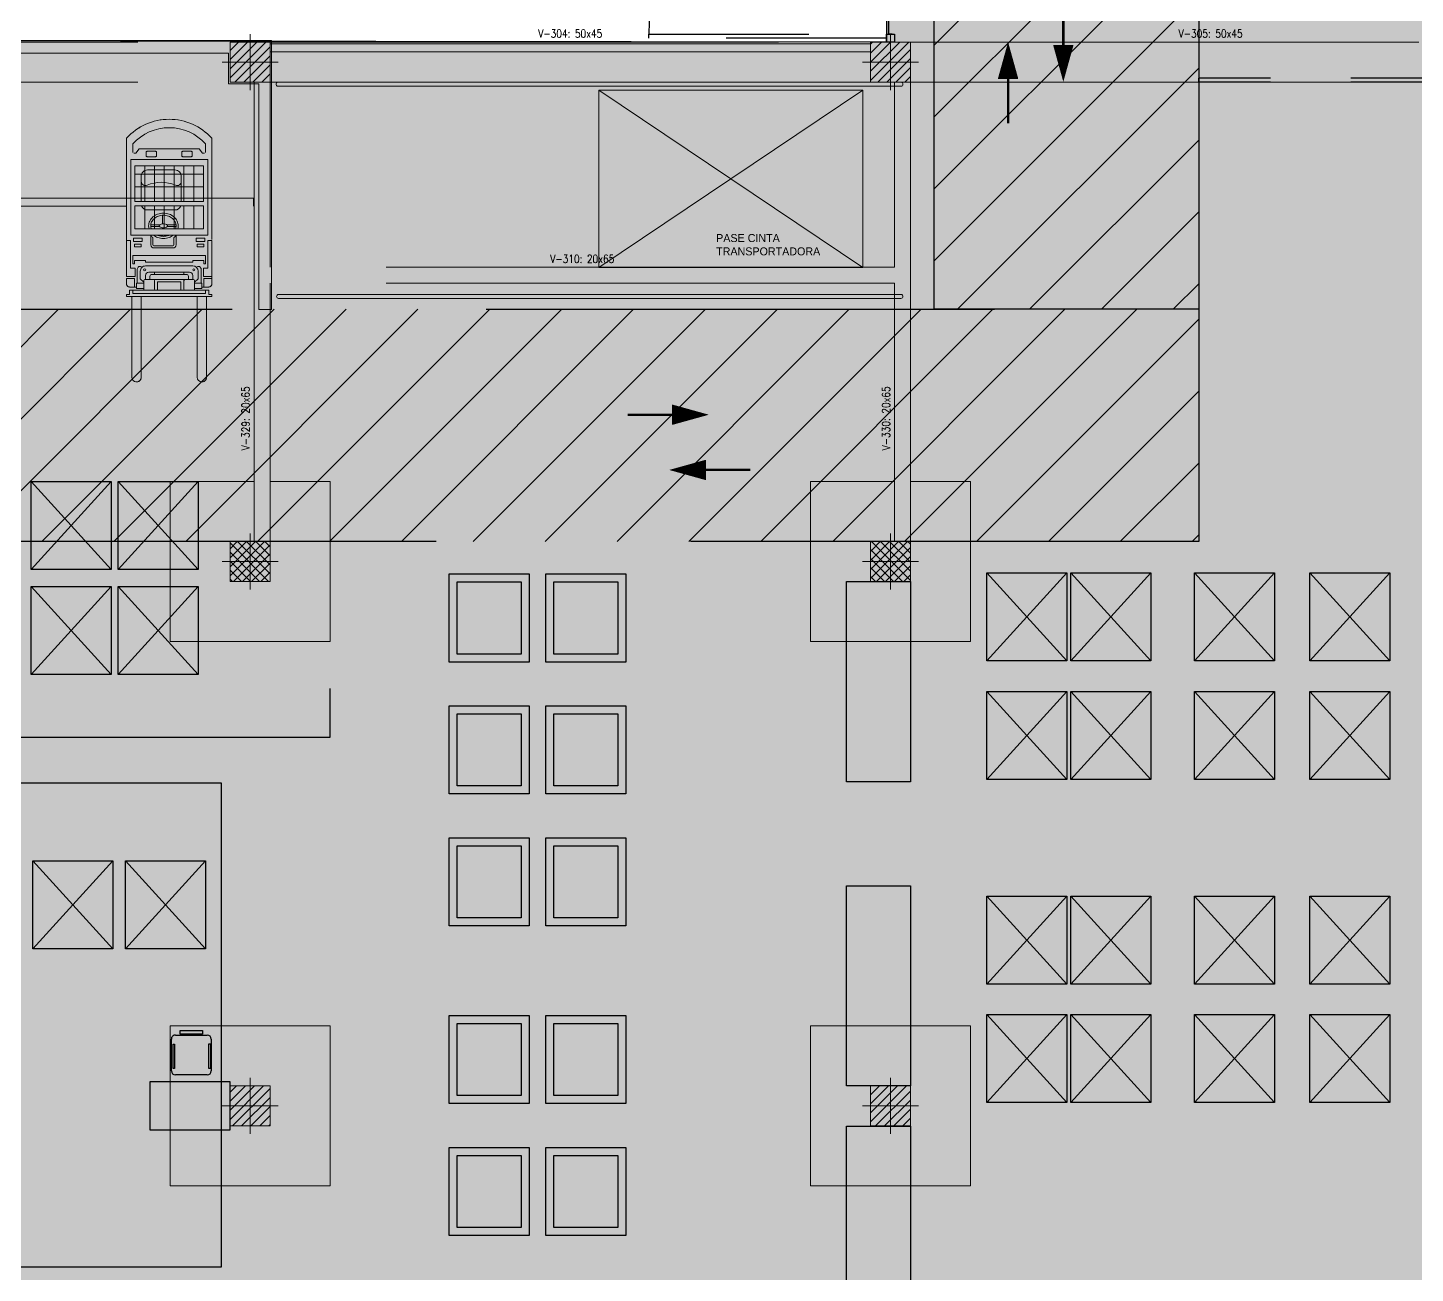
# Model space of a CAD drawing. Header units: millimetres. Extents: x 14 to 290, y 66 to 213.
# Drawn here: x 67.28 to 84.61, y 156.07 to 171.63 of the extents above; entities that cross this region are included whole.
import ezdxf
from ezdxf.enums import TextEntityAlignment as Align

# ---------------------------------------------------------------- set-up
doc = ezdxf.new("R2010")
doc.units = ezdxf.units.MM
for name, pattern in [('CONTIN', [0]), ('HIDDEN', [9.525, 6.35, -3.175]), ('IRI-OCASA-Layout R 9$0$HIDDEN', [0.375, 0.25, -0.125]), ('OCASA_TODAS_r08$0$ACAD_ISO10W100', [18, 12, -3, 0, -3]), ('PTS_EXT', [0.06, 0.03, -0.03])]:
    doc.linetypes.add(name, pattern=pattern)
for name, color, linetype, lineweight in [('20-EXISTENTES', 252, 'Continuous', 20), ('A-Estructura Metalica', 252, 'Continuous', 18), ('IRI-OCASA-Layout R 9$0$REVOQUES', 252, 'Continuous', 9), ('OCASA_TODAS_r08$0$BARANDAS', 252, 'Continuous', 20), ('OCASA_TODAS_r08$0$CGC COLUMNAS', 252, 'Continuous', 20), ('OCASA_TODAS_r08$0$CGC COLUMNAS EJES', 252, 'Continuous', 20), ('OCASA_TODAS_r08$0$CGC COLUMNAS HATCH', 252, 'Continuous', 20), ('OCASA_TODAS_r08$0$CGC VIGAS', 252, 'HIDDEN', 15), ('OCASA_TODAS_r08$0$CGC VIGAS REF', 252, 'Continuous', 15), ('OCASA_TODAS_r08$0$LINEA_DE_PROYECCION', 252, 'HIDDEN', 15), ('OCASA_TODAS_r08$0$PASES', 252, 'Continuous', 15), ('OCASA_TODAS_r08$0$PASES ASCENSORES', 252, 'Continuous', 15), ('OCASA_TODAS_r08$0$TABIQUES PLACAS YESO', 251, 'Continuous', 20)]:
    doc.layers.add(name, color=color, linetype=linetype, lineweight=lineweight)
for name, color, linetype in [('IRI-OCASA-Layout R 9$0$OCA_EST-Bandeja', 252, 'Continuous'), ('IRI-OCASA-Layout R 9$0$OCA_Mobiliario', 252, 'Continuous'), ('IRI-OCASA-Layout R 9$0$OCA_Rejas', 252, 'IRI-OCASA-Layout R 9$0$HIDDEN')]:
    doc.layers.add(name, color=color, linetype=linetype)
doc.styles.add('OCASA_TODAS_r08$0$CYPETXT', font='romans__.ttf', dxfattribs={"height": 0.2})
doc.styles.add('OCASA_TODAS_r08$0$Standard', font='txt')

# ---------------------------------------------------------------- blocks, each defined once
blk = doc.blocks.new('OCASA_TODAS_r08$0$EJES_DE_LA_COLUMNA')
at = {"layer": 'OCASA_TODAS_r08$0$CGC COLUMNAS EJES'}
for p, q in [((0, -0.5), (0, 0.5)), ((-0.5, 0), (0.5, 0))]:
    blk.add_line(p, q, dxfattribs=at)
blk = doc.blocks.new('OCASA_TODAS_r08$0$Estructura PB para Arquitectura')
at = {"layer": 'OCASA_TODAS_r08$0$CGC COLUMNAS'}
for points in [[(1148.008264, 397.851474), (1148.508264, 397.851474), (1148.508264, 398.351474), (1148.008264, 398.351474), (1148.008264, 397.851474)], [(1148.008264, 397.851474), (1148.508264, 397.851474), (1148.508264, 398.351474), (1148.008264, 398.351474), (1148.008264, 397.851474)], [(1156.008264, 397.851474), (1156.508264, 397.851474), (1156.508264, 398.351474), (1156.008264, 398.351474), (1156.008264, 397.851474)], [(1156.008264, 397.851474), (1156.508264, 397.851474), (1156.508264, 398.351474), (1156.008264, 398.351474), (1156.008264, 397.851474)], [(1148.008231, 391.612974), (1148.508231, 391.612974), (1148.508231, 392.112974), (1148.008231, 392.112974), (1148.008231, 391.612974)], [(1156.008231, 391.612974), (1156.508231, 391.612974), (1156.508231, 392.112974), (1156.008231, 392.112974), (1156.008231, 391.612974)], [(1148.008194, 384.812974), (1148.508194, 384.812974), (1148.508194, 385.312974), (1148.008194, 385.312974), (1148.008194, 384.812974)], [(1148.008194, 384.812974), (1148.508194, 384.812974), (1148.508194, 385.312974), (1148.008194, 385.312974), (1148.008194, 384.812974)], [(1156.008194, 384.812974), (1156.508194, 384.812974), (1156.508194, 385.312974), (1156.008194, 385.312974), (1156.008194, 384.812974)], [(1156.008194, 384.812974), (1156.508194, 384.812974), (1156.508194, 385.312974), (1156.008194, 385.312974), (1156.008194, 384.812974)]]:
    blk.add_lwpolyline(points, close=True, dxfattribs=at)
at = {"layer": 'OCASA_TODAS_r08$0$CGC COLUMNAS HATCH'}
for p, q in [((1148.008264, 397.905144, -0.000029), (1148.454594, 398.351474, -0.000029)), ((1148.008264, 398.131419, -0.000029), (1148.228319, 398.351474, -0.000029)), ((1148.008264, 398.244556, -0.000029), (1148.115182, 398.351474, -0.000029)), ((1148.008264, 398.018282, -0.000029), (1148.341456, 398.351474, -0.000029)), ((1156.008264, 397.872411, -0.000029), (1156.487327, 398.351474, -0.000029)), ((1156.008264, 398.098686, -0.000029), (1156.261052, 398.351474, -0.000029)), ((1156.008264, 398.211823, -0.000029), (1156.147915, 398.351474, -0.000029)), ((1156.008264, 398.32496, -0.000029), (1156.034778, 398.351474, -0.000029)), ((1156.008264, 397.985549, -0.000029), (1156.374189, 398.351474, -0.000029)), ((1148.067731, 397.851474, -0.000029), (1148.508264, 398.292007, -0.000029)), ((1148.180868, 397.851474, -0.000029), (1148.508264, 398.17887, -0.000029)), ((1156.100464, 397.851474, -0.000029), (1156.508264, 398.259274, -0.000029)), ((1148.294005, 397.851474, -0.000029), (1148.508264, 398.065733, -0.000029)), ((1156.213601, 397.851474, -0.000029), (1156.508264, 398.146137, -0.000029)), ((1156.326738, 397.851474, -0.000029), (1156.508264, 398.033, -0.000029)), ((1148.407142, 397.851474, -0.000029), (1148.508264, 397.952596, -0.000029)), ((1156.439875, 397.851474, -0.000029), (1156.508264, 397.919863, -0.000029)), ((1148.00823, 391.682571, -0.000029), (1148.438633, 392.112974, -0.000029)), ((1148.00823, 391.908846, -0.000029), (1148.212359, 392.112974, -0.000029)), ((1148.00823, 392.021983, -0.000029), (1148.099222, 392.112974, -0.000029)), ((1148.00823, 391.795709, -0.000029), (1148.325496, 392.112974, -0.000029)), ((1148.489546, 391.612974, -0.000029), (1148.00823, 392.09429, -0.000029)), ((1148.50823, 391.707427, -0.000029), (1148.102683, 392.112974, -0.000029)), ((1148.50823, 391.820565, -0.000029), (1148.21582, 392.112974, -0.000029)), ((1148.50823, 391.933702, -0.000029), (1148.328957, 392.112974, -0.000029)), ((1148.50823, 392.046839, -0.000029), (1148.442095, 392.112974, -0.000029)), ((1156.00823, 391.649838, -0.000029), (1156.471366, 392.112974, -0.000029)), ((1156.00823, 391.876113, -0.000029), (1156.245092, 392.112974, -0.000029)), ((1156.00823, 392.102387, -0.000029), (1156.018818, 392.112974, -0.000029)), ((1156.00823, 391.98925, -0.000029), (1156.131955, 392.112974, -0.000029)), ((1156.00823, 391.762976, -0.000029), (1156.358229, 392.112974, -0.000029)), ((1156.50823, 391.627023, -0.000029), (1156.022279, 392.112974, -0.000029)), ((1156.50823, 391.740161, -0.000029), (1156.135416, 392.112974, -0.000029)), ((1156.50823, 391.853298, -0.000029), (1156.248553, 392.112974, -0.000029)), ((1156.50823, 391.966435, -0.000029), (1156.361691, 392.112974, -0.000029)), ((1156.50823, 392.079572, -0.000029), (1156.474828, 392.112974, -0.000029)), ((1148.376409, 391.612974, -0.000029), (1148.00823, 391.981153, -0.000029)), ((1148.05177, 391.612974, -0.000029), (1148.50823, 392.069434, -0.000029)), ((1148.164907, 391.612974, -0.000029), (1148.50823, 391.956297, -0.000029)), ((1156.409142, 391.612974, -0.000029), (1156.00823, 392.013886, -0.000029)), ((1156.084503, 391.612974, -0.000029), (1156.50823, 392.036701, -0.000029)), ((1156.19764, 391.612974, -0.000029), (1156.50823, 391.923564, -0.000029)), ((1148.263272, 391.612974, -0.000029), (1148.00823, 391.868016, -0.000029)), ((1148.150135, 391.612974, -0.000029), (1148.00823, 391.754879, -0.000029)), ((1148.278044, 391.612974, -0.000029), (1148.50823, 391.84316, -0.000029)), ((1156.296005, 391.612974, -0.000029), (1156.00823, 391.900749, -0.000029)), ((1156.182868, 391.612974, -0.000029), (1156.00823, 391.787612, -0.000029)), ((1156.310777, 391.612974, -0.000029), (1156.50823, 391.810427, -0.000029)), ((1148.036998, 391.612974, -0.000029), (1148.00823, 391.641742, -0.000029)), ((1148.391182, 391.612974, -0.000029), (1148.50823, 391.730023, -0.000029)), ((1148.504319, 391.612974, -0.000029), (1148.50823, 391.616886, -0.000029)), ((1156.069731, 391.612974, -0.000029), (1156.00823, 391.674475, -0.000029)), ((1156.423915, 391.612974, -0.000029), (1156.50823, 391.69729, -0.000029)), ((1148.008194, 384.89431, -0.000029), (1148.426858, 385.312974, -0.000029)), ((1148.008194, 385.120584, -0.000029), (1148.200584, 385.312974, -0.000029)), ((1148.008194, 385.233721, -0.000029), (1148.087447, 385.312974, -0.000029)), ((1148.008194, 385.007447, -0.000029), (1148.313721, 385.312974, -0.000029)), ((1148.039995, 384.812974, -0.000029), (1148.508194, 385.281173, -0.000029)), ((1148.153132, 384.812974, -0.000029), (1148.508194, 385.168036, -0.000029)), ((1156.008194, 384.861577, -0.000029), (1156.459591, 385.312974, -0.000029)), ((1156.008194, 385.087851, -0.000029), (1156.233317, 385.312974, -0.000029)), ((1156.008194, 385.200988, -0.000029), (1156.12018, 385.312974, -0.000029)), ((1156.008194, 384.974714, -0.000029), (1156.346454, 385.312974, -0.000029)), ((1156.072728, 384.812974, -0.000029), (1156.508194, 385.24844, -0.000029)), ((1148.26627, 384.812974, -0.000029), (1148.508194, 385.054899, -0.000029)), ((1156.185865, 384.812974, -0.000029), (1156.508194, 385.135303, -0.000029)), ((1156.299003, 384.812974, -0.000029), (1156.508194, 385.022166, -0.000029)), ((1148.379407, 384.812974, -0.000029), (1148.508194, 384.941762, -0.000029)), ((1148.492544, 384.812974, -0.000029), (1148.508194, 384.828625, -0.000029)), ((1156.41214, 384.812974, -0.000029), (1156.508194, 384.909029, -0.000029))]:
    blk.add_line(p, q, dxfattribs=at)
at = {"layer": 'OCASA_TODAS_r08$0$CGC VIGAS', "lineweight": 9}
for p, q in [((1140.508264, 398.351474, -0.000029), (1148.008264, 398.351474, -0.000029)), ((1148.508264, 398.351474, -0.000029), (1156.008264, 398.351474, -0.000029)), ((1156.508264, 398.351474, -0.000029), (1164.008264, 398.351474, -0.000029)), ((1140.508264, 397.851474, -0.000029), (1148.008264, 397.851474, -0.000029)), ((1148.308264, 397.851474, -0.000029), (1148.308235, 392.863474, -0.000029)), ((1148.508264, 397.851474, -0.000029), (1148.508251, 395.537901, -0.000029)), ((1148.508264, 397.851474, -0.000029), (1156.008264, 397.851474, -0.000029)), ((1156.308264, 397.851474, -0.000029), (1156.308251, 395.537901, -0.000029)), ((1156.508264, 397.851474, -0.000029), (1156.508235, 392.863474, -0.000029)), ((1156.508264, 397.851474, -0.000029), (1164.008264, 397.851474, -0.000029)), ((1156.308251, 395.537901, -0.000029), (1148.508251, 395.537901, -0.000029)), ((1148.508249, 395.337901, -0.000029), (1148.508235, 392.863474, -0.000029)), ((1156.308249, 395.337901, -0.000029), (1148.508249, 395.337901, -0.000029)), ((1156.308249, 395.337901, -0.000029), (1156.308235, 392.863474, -0.000029)), ((1147.258231, 392.862974, -0.000029), (1148.308235, 392.862974, -0.000029)), ((1147.258231, 390.862974, -0.000029), (1147.258231, 392.862974, -0.000029)), ((1148.308235, 392.862474, -0.000029), (1148.308231, 392.112974, -0.000029)), ((1148.508235, 392.862474, -0.000029), (1148.508231, 392.112974, -0.000029)), ((1148.508235, 392.862974, -0.000029), (1149.258231, 392.862974, -0.000029)), ((1155.258231, 392.862974, -0.000029), (1156.308235, 392.862974, -0.000029)), ((1155.258231, 390.862974, -0.000029), (1155.258231, 392.862974, -0.000029)), ((1156.308235, 392.862474, -0.000029), (1156.308231, 392.112974, -0.000029)), ((1156.508235, 392.862474, -0.000029), (1156.508231, 392.112974, -0.000029)), ((1156.508235, 392.862974, -0.000029), (1157.258231, 392.862974, -0.000029)), ((1147.258194, 386.062974, -0.000029), (1149.258194, 386.062974, -0.000029)), ((1147.258194, 384.062974, -0.000029), (1147.258194, 386.062974, -0.000029)), ((1155.258194, 386.062974, -0.000029), (1157.258194, 386.062974, -0.000029)), ((1155.258194, 384.062974, -0.000029), (1155.258194, 386.062974, -0.000029))]:
    blk.add_line(p, q, dxfattribs=at)
for points in [[(1147.258231, 390.862974), (1149.258231, 390.862974), (1149.258231, 392.862974)], [(1155.258231, 390.862974), (1157.258231, 390.862974), (1157.258231, 392.862974)], [(1147.258194, 384.062974), (1149.258194, 384.062974), (1149.258194, 386.062974)], [(1155.258194, 384.062974), (1157.258194, 384.062974), (1157.258194, 386.062974)]]:
    blk.add_lwpolyline(points, dxfattribs=at)
at = {"layer": 'OCASA_TODAS_r08$0$CGC COLUMNAS EJES', "xscale": 0.7, "yscale": 0.7}
for p in [(1148.258264, 398.101474, -0.000029), (1156.258264, 398.101474, -0.000029), (1148.258231, 391.862974, -0.000029), (1156.258231, 391.862974, -0.000029), (1148.258194, 385.062974, -0.000029), (1156.258194, 385.062974, -0.000029)]:
    blk.add_blockref('OCASA_TODAS_r08$0$EJES_DE_LA_COLUMNA', p, dxfattribs=at)
at = {"layer": 'OCASA_TODAS_r08$0$CGC VIGAS REF', "style": 'OCASA_TODAS_r08$0$CYPETXT', "width": 0.821201}
for s, p in [('V-304: 50x45', (1152.258264, 398.456474, -0.000029)), ('V-305: 50x45', (1160.258264, 398.456474, -0.000029)), ('V-310: 20x65', (1152.40825, 395.642901, -0.000029))]:
    blk.add_text(s, height=0.1, dxfattribs=at).set_placement(p, align=Align.MIDDLE_CENTER)
for s, p in [('V-329: 20x65', (1148.20324, 393.650439, -0.000029)), ('V-330: 20x65', (1156.20324, 393.650439, -0.000029))]:
    blk.add_text(s, height=0.1, rotation=90, dxfattribs=at).set_placement(p, align=Align.MIDDLE_CENTER)
blk = doc.blocks.new('OCASA_TODAS_r08$0$A$C492F5204')
at = {"layer": 'OCASA_TODAS_r08$0$LINEA_DE_PROYECCION'}
for p, q in [((12.349961, 24.04648), (15.649961, 26.26)), ((12.349961, 26.26), (15.649961, 24.04648))]:
    blk.add_line(p, q, dxfattribs=at)
at = {"layer": 'OCASA_TODAS_r08$0$LINEA_DE_PROYECCION', "linetype": 'Continuous'}
blk.add_lwpolyline([(12.349961, 26.26), (15.649961, 26.26), (15.649961, 24.04648), (12.349961, 24.04648)], close=True, dxfattribs=at)
blk = doc.blocks.new('IRI-OCASA-Layout R 9$0$OCA_mesa de trabajo')
at = {"color": 253}
blk.add_lwpolyline([(0, 2.5), (0.8, 2.5), (0.8, 0), (0, 0)], close=True, dxfattribs=at)
blk = doc.blocks.new('AUTOEL-B')
at = {"color": 0, "linetype": 'Continuous'}
for p, q in [((-0.709336, 0.495312), (-0.709336, -0.495312)), ((-0.709336, 0.495312), (-0.684876, 0.495312)), ((-0.684876, 0.458622), (-0.684876, 0.495312)), ((-0.562576, 0.495312), (-0.501427, 0.495312)), ((-0.501427, 0.403587), (-0.501427, 0.495312)), ((-0.476967, 0.495312), (-0.06115, 0.495312)), ((-0.476967, 0.396249), (-0.476967, 0.495312)), ((-0.06115, 0.449048), (-0.06115, 0.495312)), ((-0.04892, 0.495312), (1.125153, 0.495312)), ((-1.644925, 0.434162), (-0.709336, 0.434162)), ((-1.644925, 0.324093), (-0.709336, 0.324093)), ((-0.684876, 0.458622), (-0.635956, 0.458622)), ((-0.635956, 0.421932), (-0.675793, 0.421932)), ((-0.675793, 0.421932), (-0.675793, -0.421932)), ((-0.635956, 0.458622), (-0.635956, -0.458622)), ((-0.616388, 0.379128), (-0.555238, 0.379128)), ((-0.616388, 0.293518), (-0.616388, 0.379128)), ((-0.599266, 0.403587), (-0.599266, 0.458622)), ((-0.599266, 0.403587), (-0.501427, 0.403587)), ((-0.555238, 0.293518), (-0.555238, 0.379128)), ((-0.555238, 0.370446), (-0.393803, 0.370446)), ((-0.543009, 0.293518), (-0.506319, 0.3351)), ((-0.506319, 0.3351), (-0.415817, 0.3351)), ((-0.476967, 0.396249), (-0.379128, 0.396249)), ((-0.379128, 0.449048), (-0.06115, 0.449048)), ((-0.379128, 0.396249), (-0.379128, 0.449048)), ((-0.330208, 0.421932), (-0.232369, 0.421932)), ((-0.330208, 0.400487), (-0.330208, 0.421932)), ((-0.330208, 0.400487), (-0.293518, 0.400487)), ((-0.293518, 0.27395), (-0.293518, 0.400487)), ((-0.232369, 0.421932), (-0.232369, -0.421932)), ((-0.132185, 0.400912), (-0.104158, 0.400912)), ((-0.132185, 0.326173), (-0.132185, 0.400912)), ((-0.132185, 0.326173), (-0.104158, 0.326173)), ((-0.104158, 0.326173), (-0.104158, 0.400912)), ((-0.070897, 0.314623), (-0.070897, 0.412462)), ((-0.070897, 0.412462), (-0.034208, 0.412462)), ((-0.034208, 0.314623), (-0.034208, 0.412462)), ((0, 0.446392), (0.880554, 0.446392)), ((0, 0.446392), (0, -0.446392)), ((0.07338, 0.397472), (0.342438, 0.397472)), ((0.07338, 0.397472), (0.07338, -0.397472)), ((0.342438, 0.397472), (0.342438, -0.397472)), ((0.391358, 0.397472), (0.807175, 0.397472)), ((0.391358, 0.397472), (0.391358, -0.397472)), ((0.562576, 0.397472), (0.562576, -0.397472)), ((0.709336, 0.397472), (0.709336, -0.397472)), ((0.807175, 0.397472), (0.807175, -0.397472)), ((0.880554, 0.446392), (0.880554, -0.446392)), ((0.953934, 0.385243), (0.953934, 0.410907)), ((1.002854, 0.348553), (0.953934, 0.385243)), ((0.960801, 0.421981), (1.05959, 0.422689)), ((1.002854, 0.348553), (1.002854, -0.348553)), ((-0.626172, 0.293518), (-0.523441, 0.293518)), ((-0.626172, 0.171219), (-0.523441, 0.171219)), ((-0.513657, 0.283734), (-0.513657, -0.283734)), ((-0.513657, 0.27395), (-0.464737, 0.27395)), ((-0.513657, 0.222585), (-0.476967, 0.222585)), ((-0.452507, 0.198125), (-0.452507, -0.198125)), ((-0.452507, 0.171219), (-0.428047, 0.171219)), ((-0.428047, 0.23726), (-0.428047, -0.23726)), ((-0.354668, 0.27395), (-0.354668, -0.27395)), ((-0.311689, 0.27395), (-0.293518, 0.27395)), ((-0.311689, 0.27395), (-0.311689, -0.27395)), ((-0.070897, 0.314623), (-0.034208, 0.314623)), ((0.07338, 0.283909), (0.342438, 0.283909)), ((0.07338, 0.170345), (0.342438, 0.170345)), ((0.391358, 0.283909), (0.807175, 0.283909)), ((0.391358, 0.170345), (0.807175, 0.170345)), ((-0.635956, 0.135746), (-0.538117, 0.135746)), ((-0.538117, 0.135746), (-0.538117, -0.135746)), ((-0.146759, -0.177042), (-0.146759, 0.043096)), ((-0.122299, -0.177042), (-0.122299, 0.043096)), ((-0.110069, 0.079786), (-0.004175, 0.079786)), ((-0.110069, 0.055326), (-0.02446, 0.055326)), ((0.07338, 0.056782), (0.342438, 0.056782)), ((0.100285, -0.024249), (0.100285, 0.079315)), ((0.119853, -0.024249), (0.119853, 0.079315)), ((0.293518, 0.066899), (0.293518, -0.251078)), ((0.391358, 0.140279), (0.625624, 0.140279)), ((0.391358, 0.056782), (0.807175, 0.056782)), ((0.625624, 0.140279), (0.684876, 0.140279)), ((0.758255, 0.066899), (0.758255, -0.251078)), ((-0.635956, -0.135746), (-0.538117, -0.135746)), ((-0.01223, -0.057189), (0, -0.057189)), ((-0.01223, -0.076757), (0, -0.076757)), ((0.07338, -0.056782), (0.342438, -0.056782)), ((0.07338, -0.076757), (0.086234, -0.076757)), ((0.100285, -0.109697), (0.100285, -0.213262)), ((0.119853, -0.109697), (0.119853, -0.213262)), ((0.133905, -0.076757), (0.232369, -0.076757)), ((0.391358, -0.056782), (0.807175, -0.056782)), ((-0.626172, -0.171219), (-0.523441, -0.171219)), ((-0.626172, -0.293518), (-0.523441, -0.293518)), ((-0.616388, -0.293518), (-0.616388, -0.379128)), ((-0.555238, -0.293518), (-0.555238, -0.379128)), ((-0.543009, -0.293518), (-0.506319, -0.3351)), ((-0.513657, -0.222585), (-0.476967, -0.222585)), ((-0.513657, -0.27395), (-0.464737, -0.27395)), ((-0.452507, -0.171219), (-0.428047, -0.171219)), ((-0.311689, -0.27395), (-0.293518, -0.27395)), ((-0.293518, -0.27395), (-0.293518, -0.400487)), ((-0.110069, -0.189272), (-0.02446, -0.189272)), ((-0.110069, -0.213732), (-0.004175, -0.213732)), ((-0.070897, -0.314623), (-0.070897, -0.412462)), ((-0.070897, -0.314623), (-0.034208, -0.314623)), ((-0.034208, -0.314623), (-0.034208, -0.412462)), ((0.07338, -0.170345), (0.342438, -0.170345)), ((0.07338, -0.283909), (0.342438, -0.283909)), ((0.391358, -0.170345), (0.807175, -0.170345)), ((0.391358, -0.283909), (0.807175, -0.283909)), ((-1.644925, -0.324093), (-0.709336, -0.324093)), ((-1.644925, -0.434162), (-0.709336, -0.434162)), ((-0.684876, -0.458622), (-0.635956, -0.458622)), ((-0.684876, -0.458622), (-0.684876, -0.495312)), ((-0.635956, -0.421932), (-0.675793, -0.421932)), ((-0.616388, -0.379128), (-0.555238, -0.379128)), ((-0.599266, -0.403587), (-0.599266, -0.458622)), ((-0.599266, -0.403587), (-0.501427, -0.403587)), ((-0.555238, -0.370446), (-0.393803, -0.370446)), ((-0.506319, -0.3351), (-0.415817, -0.3351)), ((-0.501427, -0.403587), (-0.501427, -0.495312)), ((-0.476967, -0.396249), (-0.476967, -0.495312)), ((-0.476967, -0.396249), (-0.379128, -0.396249)), ((-0.379128, -0.396249), (-0.379128, -0.449048)), ((-0.379128, -0.449048), (-0.06115, -0.449048)), ((-0.330208, -0.400487), (-0.330208, -0.421932)), ((-0.330208, -0.400487), (-0.293518, -0.400487)), ((-0.330208, -0.421932), (-0.232369, -0.421932)), ((-0.132185, -0.326173), (-0.132185, -0.400912)), ((-0.132185, -0.326173), (-0.104158, -0.326173)), ((-0.132185, -0.400912), (-0.104158, -0.400912)), ((-0.104158, -0.326173), (-0.104158, -0.400912)), ((-0.070897, -0.412462), (-0.034208, -0.412462)), ((-0.06115, -0.449048), (-0.06115, -0.495312)), ((0, -0.446392), (0.880554, -0.446392)), ((0.07338, -0.397472), (0.342438, -0.397472)), ((0.391358, -0.324458), (0.624815, -0.324458)), ((0.391358, -0.397472), (0.807175, -0.397472)), ((0.624815, -0.324458), (0.684876, -0.324458)), ((1.002854, -0.348553), (0.953934, -0.385243)), ((0.953934, -0.385243), (0.953934, -0.410907)), ((0.960801, -0.421981), (1.05959, -0.422689)), ((-0.709336, -0.495312), (-0.684876, -0.495312)), ((-0.562576, -0.495312), (-0.501427, -0.495312)), ((-0.476967, -0.495312), (-0.06115, -0.495312)), ((-0.04892, -0.495312), (1.125153, -0.495312))]:
    blk.add_line(p, q, dxfattribs=at)
at = {"color": 0, "linetype": 'PTS_EXT'}
blk.add_lwpolyline([(-0.709336, 0), (-0.709336, 0.324093), (-1.644925, 0.324093, -1), (-1.644925, 0.434162), (-0.709336, 0.434162), (-0.709336, 0.495312), (-0.684876, 0.495312), (-0.684876, 0.458622), (-0.635956, 0.458622), (-0.635956, 0.283734, -0.414214), (-0.626172, 0.293518), (-0.616388, 0.293518), (-0.616388, 0.379128), (-0.599266, 0.379128), (-0.599266, 0.458622, -0.414214), (-0.562576, 0.495312), (1.125153, 0.495312, -0.212214), (1.345291, 0, -0.212214), (1.125153, -0.495312), (-0.562576, -0.495312, -0.414214), (-0.599266, -0.458622), (-0.599266, -0.379128), (-0.616388, -0.379128), (-0.616388, -0.293518), (-0.626172, -0.293518, -0.414214), (-0.635956, -0.283734), (-0.635956, -0.458622), (-0.684876, -0.458622), (-0.684876, -0.495312), (-0.709336, -0.495312), (-0.709336, -0.434162), (-1.644925, -0.434162, -1), (-1.644925, -0.324093), (-0.709336, -0.324093)], format="xyb", close=True, dxfattribs=at)
at = {"color": 0, "linetype": 'Continuous'}
for points in [[(0.911519, 0.254453), (0.911519, 0.159286, 0.414214), (0.923749, 0.147056), (0.962176, 0.147056, 0.414214), (0.974406, 0.159286), (0.974406, 0.254453, 0.414214), (0.962176, 0.266683), (0.923749, 0.266683, 0.414214)], [(0.085609, -0.066973, 0.085497), (0.090046, -0.092727, 0.092126), (0.099151, -0.108452, 0.103369), (0.108285, -0.115484, 0.113017), (0.110069, -0.115893, 0.113017), (0.111854, -0.115484, 0.103369), (0.120987, -0.108452, 0.092126), (0.130093, -0.092727, 0.085497), (0.134529, -0.066973, 0.085497), (0.130093, -0.041219, 0.092126), (0.120987, -0.025494, 0.103369), (0.111854, -0.018462, 0.113017), (0.110069, -0.018053, 0.113017), (0.108285, -0.018462, 0.103369), (0.099151, -0.025494, 0.092126), (0.090046, -0.041219, 0.085497)], [(0.911519, -0.254453), (0.911519, -0.159286, -0.414214), (0.923749, -0.147056), (0.962176, -0.147056, -0.414214), (0.974406, -0.159286), (0.974406, -0.254453, -0.414214), (0.962176, -0.266683), (0.923749, -0.266683, -0.414214)]]:
    blk.add_lwpolyline(points, format="xyb", close=True, dxfattribs=at)
for points in [[(0, 0.046305, 0.077462), (-0.025205, -0.0003, 0.085497), (-0.03669, -0.066973, 0.085497)], [(-0.004175, 0.079786, 0.04037), (-0.02446, 0.055326, 0.085497)], [(0.07338, -0.23275, 0.073759), (0.110069, -0.238192, 0.113017), (0.165067, -0.2256, 0.103369), (0.213844, -0.188043, 0.092126), (0.245344, -0.133646, 0.085497), (0.256828, -0.066973, 0.085497), (0.245344, -0.0003, 0.092126), (0.213844, 0.054097, 0.103369), (0.165067, 0.091654, 0.113017), (0.110069, 0.104246, 0.073759), (0.07338, 0.098804, 0.103369)], [(0.07338, -0.206901, 0.092304), (0.110069, -0.213732, 0.113017), (0.154425, -0.203577, 0.103369), (0.195272, -0.172125, 0.092126), (0.222294, -0.125462, 0.085497), (0.232369, -0.066973, 0.085497), (0.222294, -0.008484, 0.092126), (0.195272, 0.038179, 0.103369), (0.154425, 0.06963, 0.113017), (0.110069, 0.079786, 0.092304), (0.07338, 0.072955, 0.103369)], [(-0.03669, -0.066973, 0.085497), (-0.025205, -0.133646, 0.077462), (0, -0.180251, 0.103369)], [(0, -0.00279, 0.010316), (-0.002155, -0.008484, 0.085497), (-0.01223, -0.066973, 0.085497)], [(-0.01223, -0.066973, 0.085497), (-0.002155, -0.125462, 0.010316), (0, -0.131157, 0.103369)], [(-0.02446, -0.189272, 0.04037), (-0.004175, -0.213732, 0.077462)]]:
    blk.add_lwpolyline(points, format="xyb", dxfattribs=at)
for centre in [(-0.401141, 0.284957), (-0.401141, -0.284957)]:
    blk.add_circle(centre, 0.01223, dxfattribs=at)
for centre, radius, start, end in [((-0.562576, 0.458622), 0.03669, 90, 180), ((0.677996, 0), 0.667295, 312.075022, 47.924978), ((-1.644925, 0.379128), 0.055035, 90, 270), ((-0.415817, 0.27395), 0.06115, 0, 90), ((-0.393804, 0.337546), 0.0329, 315.433248, 90), ((0.677996, 0), 0.569456, 312.075022, 47.924978), ((-0.626172, 0.283734), 0.009784, 90, 180), ((-0.626172, 0.181003), 0.009784, 180.000875, 270), ((-0.523441, 0.283734), 0.009784, 0, 90), ((-0.523441, 0.181003), 0.009784, 270, 0), ((-0.476967, 0.198125), 0.02446, 0, 90), ((-0.464737, 0.23726), 0.03669, 0, 90), ((-0.110069, 0.043096), 0.03669, 90, 180), ((-0.110069, 0.043096), 0.01223, 90, 180), ((0.366898, 0.066899), 0.07338, 109.471221, 180), ((0.625624, 0.091359), 0.04892, 90, 203.392178), ((0.203688, -0.09116), 0.410801, 336.355175, 23.392178), ((0.684876, 0.066899), 0.07338, 360, 90), ((-0.626172, -0.181003), 0.009784, 90, 179.999125), ((-0.626172, -0.283734), 0.009784, 180, 270), ((-0.523441, -0.181003), 0.009784, 0, 90), ((-0.523441, -0.283734), 0.009784, 270, 360), ((-0.476967, -0.198125), 0.02446, 270, 0), ((-0.464737, -0.23726), 0.03669, 270, 0), ((-0.415817, -0.27395), 0.06115, 270, 0), ((-0.393804, -0.337546), 0.0329, 270, 44.566752), ((-0.110069, -0.177042), 0.03669, 180, 270), ((-0.110069, -0.177042), 0.01223, 180, 270), ((0.366898, -0.251078), 0.07338, 180, 250.528779), ((0.624815, -0.275538), 0.04892, 156.355175, 270), ((0.684876, -0.251078), 0.07338, 270, 0), ((-1.644925, -0.379128), 0.055035, 90, 270), ((-0.562576, -0.458622), 0.03669, 180, 270)]:
    blk.add_arc(centre, radius, start, end, dxfattribs=at)
blk = doc.blocks.new('IRI-OCASA-Layout R 9$0$OCA_SILLA')
at = {"linetype": 'Continuous'}
for p, q in [((0.0549, 0.05), (0.0549, 0.4483)), ((0.1049, 0.4983), (0.5023, 0.4983)), ((0.5523, 0.4483), (0.5523, 0.05)), ((0.5023, 0), (0.1049, 0))]:
    blk.add_line(p, q, dxfattribs=at)
for points in [[(0, 0.1087), (0, 0.3889), (0.0427, 0.3889), (0.0427, 0.1087)], [(0.1654, 0.4663), (0.1654, 0.4876), (0.4749, 0.4876), (0.4749, 0.4663)], [(0.1681, 0.0207), (0.1681, 0.0394), (0.4749, 0.0394), (0.4749, 0.0207)]]:
    blk.add_lwpolyline(points, close=True, dxfattribs=at)
for centre, start, end in [((0.1049, 0.4483), 90, 180), ((0.5023, 0.4483), 0, 90), ((0.1049, 0.05), 180, 270), ((0.5023, 0.05), 270, 0)]:
    blk.add_arc(centre, 0.05, start, end, dxfattribs=at)
blk = doc.blocks.new('IRI-OCASA-Layout R 9$0$OCA_mesa 1x0.60')
at = {"color": 253}
blk.add_lwpolyline([(0, 1), (-0.6, 1), (-0.6, 0), (0, 0)], close=True, dxfattribs=at)
blk.add_blockref('IRI-OCASA-Layout R 9$0$OCA_SILLA', (-1.240741, 0.266987), dxfattribs=at)

msp = doc.modelspace()

# ---------------------------------------------------------------- hatches: boundary and pattern name
at = {"true_color": 0xff38ff}
h = msp.add_hatch(color=6, dxfattribs=at)
h.dxf.hatch_style = 1
h.paths.add_polyline_path([(32.979, 168.621), (32.979, 163.898), (30.428, 163.898), (30.328, 163.898), (30.417, 149.692), (31.572, 149.692), (31.572, 149.692), (31.583, 144.001), (82.186, 144.001), (82.186, 148.079), (89.394, 148.091), (89.394, 167.26), (133.706, 167.26), (133.706, 176.182), (78.008, 176.182), (78.008, 171.449), (62.058, 171.472), (62.058, 168.253), (53.928, 168.253), (53.928, 171.452), (48.355, 171.452), (48.355, 169.7), (46.328, 169.7), (46.328, 168.621)])
at = {"linetype": 'HIDDEN'}
h = msp.add_hatch(dxfattribs=at)
h.set_pattern_fill('LINE', color=251, scale=0.2, angle=45)
h.set_pattern_definition([(45, (29.05927, -169.0924), (-0.4490128, 0.4490128), [])])
h.paths.add_polyline_path([(78.606, 172.515), (81.909, 172.515), (81.909, 168.114), (78.606, 168.114)])
h = msp.add_hatch(dxfattribs=at)
h.set_pattern_fill('LINE', color=251, scale=0.2, angle=45)
h.set_pattern_definition([(45, (29.05927, 41.50154), (-0.4490128, 0.4490128), [])])
h.paths.add_polyline_path([(34.908, 168.113), (81.909, 168.114), (81.909, 165.214), (34.908, 165.213)])

# ---------------------------------------------------------------- linework, layer by layer
at = {"color": 251, "linetype": 'HIDDEN', "elevation": 0}
for points in [[(78.606, 172.515), (81.909, 172.515), (81.909, 168.114), (78.606, 168.114)], [(34.908, 168.113), (81.909, 168.114), (81.909, 165.214), (34.908, 165.213)]]:
    msp.add_lwpolyline(points, close=True, dxfattribs=at)
at = {"color": 251, "linetype": 'HIDDEN', "const_width": 0.03, "elevation": 0}
for points in [[(80.218, 171.416), (80.218, 171.971)], [(79.528, 170.436), (79.528, 170.992)], [(74.775, 166.797), (75.33, 166.797)], [(75.754, 166.107), (76.31, 166.107)]]:
    msp.add_lwpolyline(points, dxfattribs=at)
at = {"color": 251, "linetype": 'HIDDEN', "elevation": 0}
for points in [[(79.528, 171.452, 0, 0.25, 0), (79.528, 171.002, 0.25, 0.25, 0), (79.528, 170.992, 0.1, 0.1, 0), (79.528, 170.992, 0.1, 0.1, 0)], [(80.218, 170.955, 0, 0.25, 0), (80.218, 171.406, 0.25, 0.25, 0), (80.218, 171.416, 0.1, 0.1, 0), (80.218, 171.416, 0.1, 0.1, 0)], [(75.79, 166.797, 0, 0.25, 0), (75.34, 166.797, 0.25, 0.25, 0), (75.33, 166.797, 0.1, 0.1, 0), (75.33, 166.797, 0.1, 0.1, 0)], [(75.294, 166.107, 0, 0.25, 0), (75.744, 166.107, 0.25, 0.25, 0), (75.754, 166.107, 0.1, 0.1, 0), (75.754, 166.107, 0.1, 0.1, 0)]]:
    msp.add_lwpolyline(points, format="xyseb", dxfattribs=at)
at = {"layer": 'A-Estructura Metalica', "linetype": 'HIDDEN'}
msp.add_lwpolyline([(70.101, 169.502), (62.161, 169.502), (62.161, 169.402), (70.101, 169.402)], close=True, dxfattribs=at)
at = {"layer": 'Defpoints', "color": 6}
msp.add_lwpolyline([(133.706, 176.182), (78.008, 176.182), (78.008, 171.449), (62.058, 171.472), (62.058, 168.253), (53.928, 168.253), (53.928, 171.452), (48.355, 171.452), (48.355, 169.7), (46.328, 169.7), (46.328, 168.621), (32.979, 168.621)], dxfattribs=at)
at = {"layer": 'IRI-OCASA-Layout R 9$0$OCA_EST-Bandeja', "color": 253, "linetype": 'OCASA_TODAS_r08$0$ACAD_ISO10W100', "elevation": 0}
msp.add_lwpolyline([(62.763, 163.264), (62.763, 162.769), (71.058, 162.769), (71.058, 163.376)], dxfattribs=at)
msp.add_lwpolyline([(62.719, 162.199), (69.699, 162.199), (69.699, 156.149), (62.719, 156.149)], close=True, dxfattribs=at)
at = {"layer": 'IRI-OCASA-Layout R 9$0$OCA_Mobiliario'}
for p, q in [((67.324, 165.963, 0), (68.324, 164.863, 0)), ((68.324, 165.963, 0), (67.324, 164.863, 0)), ((68.411, 165.963, 0), (69.411, 164.863, 0)), ((69.411, 165.963, 0), (68.411, 164.863, 0)), ((79.263, 164.821, 0), (80.263, 163.721, 0)), ((80.263, 164.821, 0), (79.263, 163.721, 0)), ((80.313, 164.821, 0), (81.313, 163.721, 0)), ((81.313, 164.821, 0), (80.313, 163.721, 0)), ((81.857, 164.821, 0), (82.857, 163.721, 0)), ((82.857, 164.821, 0), (81.857, 163.721, 0)), ((83.299, 164.821, 0), (84.299, 163.721, 0)), ((84.299, 164.821, 0), (83.299, 163.721, 0)), ((67.324, 164.653, 0), (68.324, 163.553, 0)), ((68.324, 164.653, 0), (67.324, 163.553, 0)), ((68.411, 164.653, 0), (69.411, 163.553, 0)), ((69.411, 164.653, 0), (68.411, 163.553, 0)), ((79.263, 163.34, 0), (80.263, 162.24, 0)), ((80.263, 163.34, 0), (79.263, 162.24, 0)), ((80.313, 163.34, 0), (81.313, 162.24, 0)), ((81.313, 163.34, 0), (80.313, 162.24, 0)), ((81.857, 163.34, 0), (82.857, 162.24, 0)), ((82.857, 163.34, 0), (81.857, 162.24, 0)), ((83.299, 163.34, 0), (84.299, 162.24, 0)), ((84.299, 163.34, 0), (83.299, 162.24, 0)), ((67.343, 161.224, 0), (68.343, 160.124, 0)), ((68.343, 161.224, 0), (67.343, 160.124, 0)), ((68.502, 161.224, 0), (69.502, 160.124, 0)), ((69.502, 161.224, 0), (68.502, 160.124, 0)), ((79.263, 160.785, 0), (80.263, 159.685, 0)), ((80.263, 160.785, 0), (79.263, 159.685, 0)), ((80.313, 160.785, 0), (81.313, 159.685, 0)), ((81.313, 160.785, 0), (80.313, 159.685, 0)), ((81.857, 160.785, 0), (82.857, 159.685, 0)), ((82.857, 160.785, 0), (81.857, 159.685, 0)), ((83.299, 160.785, 0), (84.299, 159.685, 0)), ((84.299, 160.785, 0), (83.299, 159.685, 0)), ((79.263, 159.305, 0), (80.263, 158.205, 0)), ((80.263, 159.305, 0), (79.263, 158.205, 0)), ((80.313, 159.305, 0), (81.313, 158.205, 0)), ((81.313, 159.305, 0), (80.313, 158.205, 0)), ((81.857, 159.305, 0), (82.857, 158.205, 0)), ((82.857, 159.305, 0), (81.857, 158.205, 0)), ((83.299, 159.305, 0), (84.299, 158.205, 0)), ((84.299, 159.305, 0), (83.299, 158.205, 0))]:
    msp.add_line(p, q, dxfattribs=at)
at = {"layer": 'IRI-OCASA-Layout R 9$0$OCA_Mobiliario', "elevation": 0}
for points in [[(67.324, 165.963), (68.324, 165.963), (68.324, 164.863), (67.324, 164.863)], [(68.411, 165.963), (69.411, 165.963), (69.411, 164.863), (68.411, 164.863)], [(72.546, 164.808), (73.546, 164.808), (73.546, 163.708), (72.546, 163.708)], [(72.646, 164.708), (73.446, 164.708), (73.446, 163.808), (72.646, 163.808)], [(73.752, 164.808), (74.752, 164.808), (74.752, 163.708), (73.752, 163.708)], [(73.852, 164.708), (74.652, 164.708), (74.652, 163.808), (73.852, 163.808)], [(79.263, 164.821), (80.263, 164.821), (80.263, 163.721), (79.263, 163.721)], [(80.313, 164.821), (81.313, 164.821), (81.313, 163.721), (80.313, 163.721)], [(81.857, 164.821), (82.857, 164.821), (82.857, 163.721), (81.857, 163.721)], [(83.299, 164.821), (84.299, 164.821), (84.299, 163.721), (83.299, 163.721)], [(67.324, 164.653), (68.324, 164.653), (68.324, 163.553), (67.324, 163.553)], [(68.411, 164.653), (69.411, 164.653), (69.411, 163.553), (68.411, 163.553)], [(79.263, 163.34), (80.263, 163.34), (80.263, 162.24), (79.263, 162.24)], [(80.313, 163.34), (81.313, 163.34), (81.313, 162.24), (80.313, 162.24)], [(81.857, 163.34), (82.857, 163.34), (82.857, 162.24), (81.857, 162.24)], [(83.299, 163.34), (84.299, 163.34), (84.299, 162.24), (83.299, 162.24)], [(72.546, 163.161), (73.546, 163.161), (73.546, 162.061), (72.546, 162.061)], [(73.752, 163.161), (74.752, 163.161), (74.752, 162.061), (73.752, 162.061)], [(72.646, 163.061), (73.446, 163.061), (73.446, 162.161), (72.646, 162.161)], [(73.852, 163.061), (74.652, 163.061), (74.652, 162.161), (73.852, 162.161)], [(72.546, 161.513), (73.546, 161.513), (73.546, 160.413), (72.546, 160.413)], [(72.646, 161.413), (73.446, 161.413), (73.446, 160.513), (72.646, 160.513)], [(73.752, 161.513), (74.752, 161.513), (74.752, 160.413), (73.752, 160.413)], [(73.852, 161.413), (74.652, 161.413), (74.652, 160.513), (73.852, 160.513)], [(67.343, 161.224), (68.343, 161.224), (68.343, 160.124), (67.343, 160.124)], [(68.502, 161.224), (69.502, 161.224), (69.502, 160.124), (68.502, 160.124)], [(79.263, 160.785), (80.263, 160.785), (80.263, 159.685), (79.263, 159.685)], [(80.313, 160.785), (81.313, 160.785), (81.313, 159.685), (80.313, 159.685)], [(81.857, 160.785), (82.857, 160.785), (82.857, 159.685), (81.857, 159.685)], [(83.299, 160.785), (84.299, 160.785), (84.299, 159.685), (83.299, 159.685)], [(79.263, 159.305), (80.263, 159.305), (80.263, 158.205), (79.263, 158.205)], [(80.313, 159.305), (81.313, 159.305), (81.313, 158.205), (80.313, 158.205)], [(81.857, 159.305), (82.857, 159.305), (82.857, 158.205), (81.857, 158.205)], [(83.299, 159.305), (84.299, 159.305), (84.299, 158.205), (83.299, 158.205)], [(72.546, 159.292), (73.546, 159.292), (73.546, 158.192), (72.546, 158.192)], [(72.646, 159.192), (73.446, 159.192), (73.446, 158.292), (72.646, 158.292)], [(73.752, 159.292), (74.752, 159.292), (74.752, 158.192), (73.752, 158.192)], [(73.852, 159.192), (74.652, 159.192), (74.652, 158.292), (73.852, 158.292)], [(72.546, 157.644), (73.546, 157.644), (73.546, 156.544), (72.546, 156.544)], [(73.752, 157.644), (74.752, 157.644), (74.752, 156.544), (73.752, 156.544)], [(72.646, 157.544), (73.446, 157.544), (73.446, 156.644), (72.646, 156.644)], [(73.852, 157.544), (74.652, 157.544), (74.652, 156.644), (73.852, 156.644)]]:
    msp.add_lwpolyline(points, close=True, dxfattribs=at)
at = {"layer": 'IRI-OCASA-Layout R 9$0$OCA_Rejas', "ltscale": 8}
msp.add_line((81.908, 171.002, 0), (81.908, 170.952, 0), dxfattribs=at)
at = {"layer": 'IRI-OCASA-Layout R 9$0$OCA_Rejas', "ltscale": 8, "elevation": 0}
for points in [[(78.078, 171.552), (78.039, 171.552), (78.039, 174.552), (78.078, 174.552)], [(78.008, 171.502), (75.039, 171.502), (75.039, 171.552), (78.008, 171.552)]]:
    msp.add_lwpolyline(points, close=True, dxfattribs=at)
at = {"layer": 'IRI-OCASA-Layout R 9$0$OCA_Rejas', "elevation": 0}
msp.add_lwpolyline([(78.108, 171.452), (78.008, 171.452), (78.008, 171.552), (78.108, 171.552)], close=True, dxfattribs=at)
at = {"layer": 'IRI-OCASA-Layout R 9$0$OCA_Rejas', "ltscale": 8, "elevation": 0}
for points in [[(85.808, 171.002), (81.908, 171.002)], [(85.808, 170.952), (81.908, 170.952)]]:
    msp.add_lwpolyline(points, dxfattribs=at)
at = {"layer": 'IRI-OCASA-Layout R 9$0$OCA_Rejas', "ltscale": 8}
msp.add_arc((78.039, 171.552, 0), 3, 89.246, 180, dxfattribs=at)
at = {"layer": 'IRI-OCASA-Layout R 9$0$REVOQUES'}
for p, q in [((57.128, 171.472), (70.328, 171.472)), ((70.328, 171.472), (70.328, 168.113)), ((70.168, 168.113), (70.168, 170.932)), ((70.328, 168.113), (70.168, 168.113))]:
    msp.add_line(p, q, dxfattribs=at)
msp.add_lwpolyline([(69.788, 171.312), (62.328, 171.312)], dxfattribs=at)
at = {"layer": 'IRI-OCASA-Layout R 9$0$REVOQUES', "elevation": 0}
msp.add_lwpolyline([(69.788, 171.312), (69.788, 170.932), (70.168, 170.932)], dxfattribs=at)
at = {"layer": 'OCASA_TODAS_r08$0$BARANDAS'}
for p, q in [((78.19, 170.949), (70.415, 170.949)), ((70.415, 170.899), (78.19, 170.899)), ((70.415, 168.299), (78.19, 168.299)), ((78.19, 168.249), (70.415, 168.249))]:
    msp.add_line(p, q, dxfattribs=at)
for centre, start, end in [((70.408, 170.926), 90, 270), ((78.19, 170.924), 270, 90), ((70.415, 168.274), 90, 270), ((78.19, 168.274), 270, 90)]:
    msp.add_arc(centre, 0.025, start, end, dxfattribs=at)
at = {"layer": 'OCASA_TODAS_r08$0$TABIQUES PLACAS YESO'}
msp.add_lwpolyline([(77.808, 171.429), (70.309, 171.429), (70.309, 171.329), (77.808, 171.329)], close=True, dxfattribs=at)

# ---------------------------------------------------------------- block references
at = {"color": 31, "true_color": 0xfebd57}
msp.add_blockref('OCASA_TODAS_r08$0$Estructura PB para Arquitectura', (-1078.2, -226.899), dxfattribs=at)
at = {"layer": '20-EXISTENTES', "linetype": 'CONTIN', "xscale": -1.077399, "yscale": 1.077399, "zscale": 1.077399, "rotation": 270}
msp.add_blockref('AUTOEL-B', (69.048, 169.038, 0), dxfattribs=at)
at = {"layer": 'IRI-OCASA-Layout R 9$0$OCA_Mobiliario'}
for name, p, rotation in [('IRI-OCASA-Layout R 9$0$OCA_mesa de trabajo', (78.308, 164.713, 0), 180), ('IRI-OCASA-Layout R 9$0$OCA_mesa de trabajo', (78.308, 160.913, 0), 180), ('IRI-OCASA-Layout R 9$0$OCA_mesa 1x0.60', (68.808, 157.863, 0), 270), ('IRI-OCASA-Layout R 9$0$OCA_mesa de trabajo', (78.308, 157.911, 0), 180)]:
    msp.add_blockref(name, p, dxfattribs=dict(at, rotation=rotation))
at = {"layer": 'OCASA_TODAS_r08$0$PASES ASCENSORES'}
msp.add_blockref('OCASA_TODAS_r08$0$A$C492F5204', (62.065, 144.589, 0), dxfattribs=at)

# ---------------------------------------------------------------- texts
at = {"layer": 'OCASA_TODAS_r08$0$PASES', "insert": (75.881, 169.054), "char_height": 0.1, "attachment_point": 1, "style": 'OCASA_TODAS_r08$0$Standard'}
msp.add_mtext_dynamic_manual_height_columns('PASE CINTA TRANSPORTADORA', width=1.73895, gutter_width=12.5, heights=[0], dxfattribs=at)

doc.saveas('drawing.dxf')
